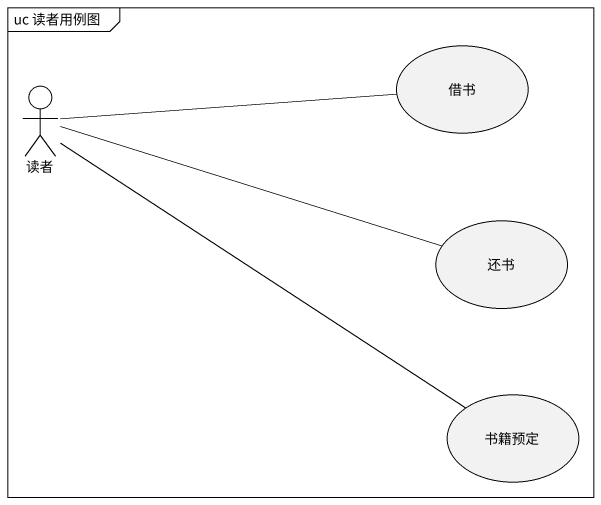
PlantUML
@startuml
mainframe uc 读者用例图
actor 读者
usecase 借书
usecase 还书
usecase 书籍预定
读者 -right- 借书
读者 -right- 还书
读者 -- 书籍预定
@enduml
